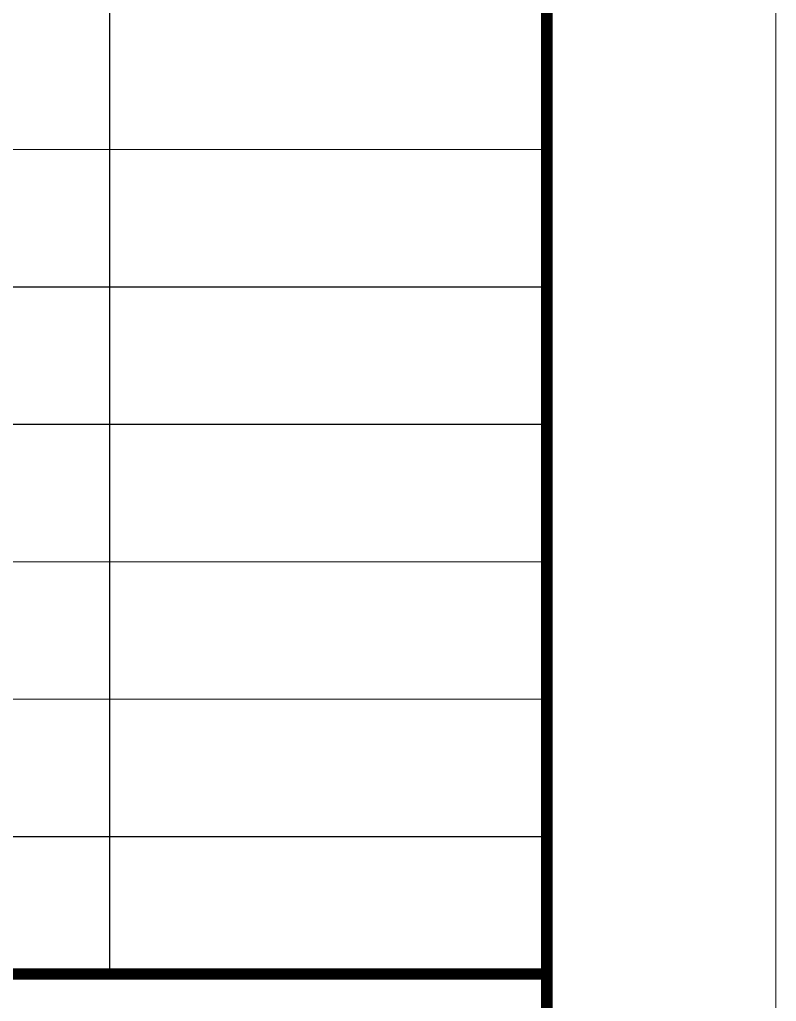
# Model space of a CAD drawing. Extents: x -280168 to 205214, y -148835 to -64913.
# Drawn here: x 81749 to 85055, y -97901 to -93615 of the extents above; entities that cross this region are included whole.
import ezdxf

# ---------------------------------------------------------------- set-up
doc = ezdxf.new("R2010")
doc.units = 0
doc.header["$LTSCALE"] = 1000
doc.header["$MEASUREMENT"] = 0

# ---------------------------------------------------------------- blocks, each defined once
blk = doc.blocks.new('图框-A1+1-4')
at = {"const_width": 0.05}
blk.add_lwpolyline([(0, 0), (1051, 0), (1051, 594), (0, 594)], close=True, dxfattribs=at)
blk = doc.blocks.new('图签信息')
at = {"const_width": 0.5}
for points in [[(-65, 574), (-65, 500.5), (0, 500.5), (0, 574)], [(-65, 0), (0, 0), (0, 500.5), (-65, 500.5)]]:
    blk.add_lwpolyline(points, close=True, dxfattribs=at)
at = {"const_width": 0.05}
for points in [[(-19.101, 566.5), (-19.101, 500.5)], [(-65, 536.5), (0, 536.5)], [(-65, 530.5), (0, 530.5)], [(-65, 524.5), (0, 524.5)], [(-65, 518.5), (0, 518.5)], [(-65, 512.5), (0, 512.5)], [(-65, 512.5), (0, 512.5)], [(-65, 506.5), (0, 506.5)], [(-65, 500.5), (0, 500.5)]]:
    blk.add_lwpolyline(points, dxfattribs=at)
blk = doc.blocks.new('图签-A1')
at = {"color": 2}
blk.add_blockref('图签信息', (0, 0), dxfattribs=at)

msp = doc.modelspace()

# ---------------------------------------------------------------- block references
at = {"xscale": 100, "yscale": 100, "zscale": 100}
for name, p in [('图框-A1+1-4', (-20047.6, -148832.1)), ('图签-A1', (84052.4, -147832.1))]:
    msp.add_blockref(name, p, dxfattribs=at)

doc.saveas('drawing.dxf')
